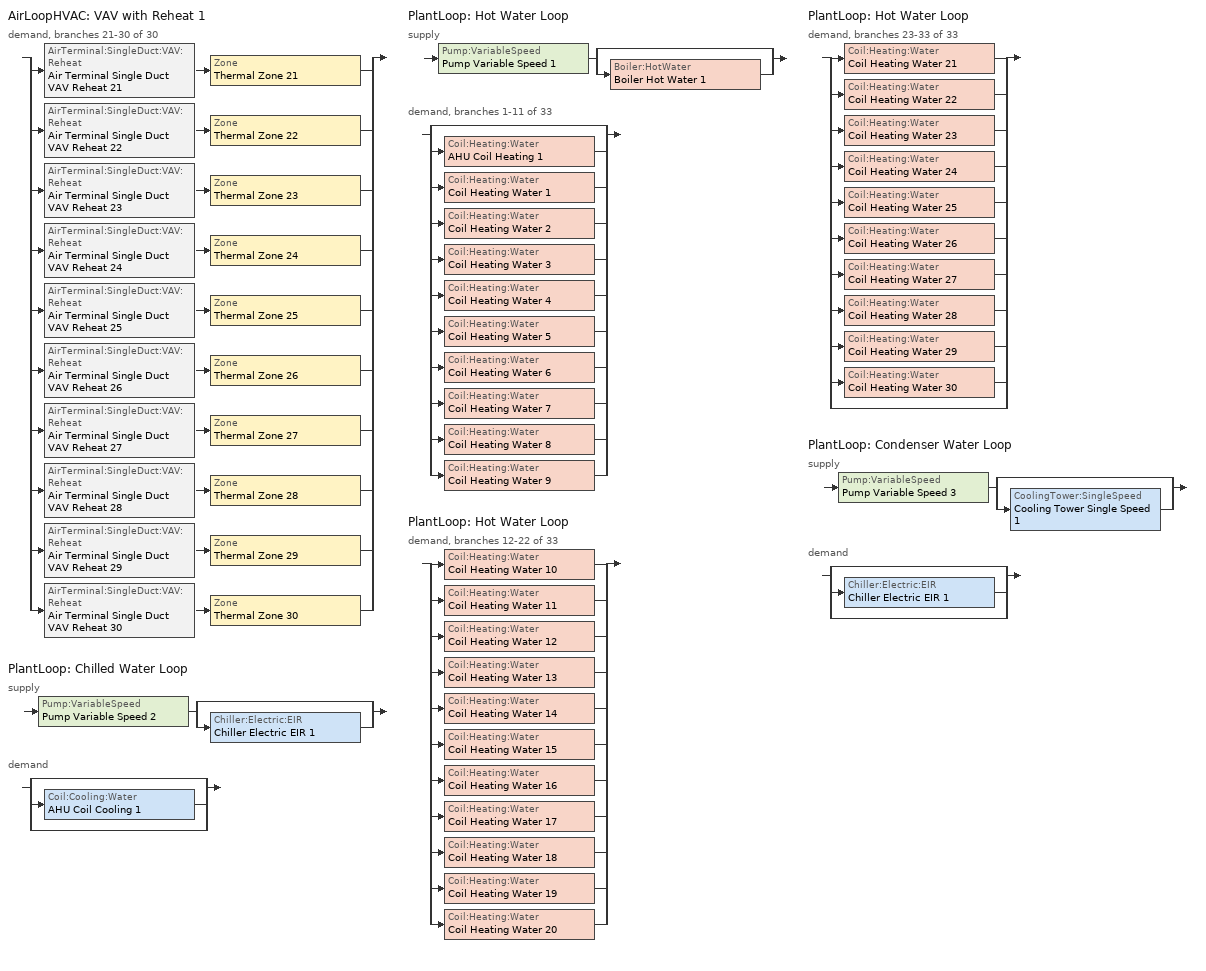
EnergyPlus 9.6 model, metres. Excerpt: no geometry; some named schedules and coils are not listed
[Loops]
AirLoopHVAC 'VAV with Reheat 1'
 demand, branches 21-30 of 30: split
  | AirTerminal:SingleDuct:VAV:Reheat 'Air Terminal Single Duct VAV Reheat 21' > Zone 'Thermal Zone 21'
  | AirTerminal:SingleDuct:VAV:Reheat 'Air Terminal Single Duct VAV Reheat 22' > Zone 'Thermal Zone 22'
  | AirTerminal:SingleDuct:VAV:Reheat 'Air Terminal Single Duct VAV Reheat 23' > Zone 'Thermal Zone 23'
  | AirTerminal:SingleDuct:VAV:Reheat 'Air Terminal Single Duct VAV Reheat 24' > Zone 'Thermal Zone 24'
  | AirTerminal:SingleDuct:VAV:Reheat 'Air Terminal Single Duct VAV Reheat 25' > Zone 'Thermal Zone 25'
  | AirTerminal:SingleDuct:VAV:Reheat 'Air Terminal Single Duct VAV Reheat 26' > Zone 'Thermal Zone 26'
  | AirTerminal:SingleDuct:VAV:Reheat 'Air Terminal Single Duct VAV Reheat 27' > Zone 'Thermal Zone 27'
  | AirTerminal:SingleDuct:VAV:Reheat 'Air Terminal Single Duct VAV Reheat 28' > Zone 'Thermal Zone 28'
  | AirTerminal:SingleDuct:VAV:Reheat 'Air Terminal Single Duct VAV Reheat 29' > Zone 'Thermal Zone 29'
  | AirTerminal:SingleDuct:VAV:Reheat 'Air Terminal Single Duct VAV Reheat 30' > Zone 'Thermal Zone 30'
PlantLoop 'Chilled Water Loop'
 supply: Pump:VariableSpeed 'Pump Variable Speed 2' > split
  | bypass
  | Chiller:Electric:EIR 'Chiller Electric EIR 1'
 demand: split
  | bypass
  | Coil:Cooling:Water 'AHU Coil Cooling 1'
  | bypass
PlantLoop 'Hot Water Loop'
 supply: Pump:VariableSpeed 'Pump Variable Speed 1' > split
  | bypass
  | Boiler:HotWater 'Boiler Hot Water 1'
 demand, branches 1-11 of 33: split
  | bypass
  | Coil:Heating:Water 'AHU Coil Heating 1'
  | Coil:Heating:Water 'Coil Heating Water 1'
  | Coil:Heating:Water 'Coil Heating Water 2'
  | Coil:Heating:Water 'Coil Heating Water 3'
  | Coil:Heating:Water 'Coil Heating Water 4'
  | Coil:Heating:Water 'Coil Heating Water 5'
  | Coil:Heating:Water 'Coil Heating Water 6'
  | Coil:Heating:Water 'Coil Heating Water 7'
  | Coil:Heating:Water 'Coil Heating Water 8'
  | Coil:Heating:Water 'Coil Heating Water 9'
PlantLoop 'Hot Water Loop'
 demand, branches 12-22 of 33: split
  | Coil:Heating:Water 'Coil Heating Water 10'
  | Coil:Heating:Water 'Coil Heating Water 11'
  | Coil:Heating:Water 'Coil Heating Water 12'
  | Coil:Heating:Water 'Coil Heating Water 13'
  | Coil:Heating:Water 'Coil Heating Water 14'
  | Coil:Heating:Water 'Coil Heating Water 15'
  | Coil:Heating:Water 'Coil Heating Water 16'
  | Coil:Heating:Water 'Coil Heating Water 17'
  | Coil:Heating:Water 'Coil Heating Water 18'
  | Coil:Heating:Water 'Coil Heating Water 19'
  | Coil:Heating:Water 'Coil Heating Water 20'
PlantLoop 'Hot Water Loop'
 demand, branches 23-33 of 33: split
  | Coil:Heating:Water 'Coil Heating Water 21'
  | Coil:Heating:Water 'Coil Heating Water 22'
  | Coil:Heating:Water 'Coil Heating Water 23'
  | Coil:Heating:Water 'Coil Heating Water 24'
  | Coil:Heating:Water 'Coil Heating Water 25'
  | Coil:Heating:Water 'Coil Heating Water 26'
  | Coil:Heating:Water 'Coil Heating Water 27'
  | Coil:Heating:Water 'Coil Heating Water 28'
  | Coil:Heating:Water 'Coil Heating Water 29'
  | Coil:Heating:Water 'Coil Heating Water 30'
  | bypass
PlantLoop 'Condenser Water Loop'
 supply: Pump:VariableSpeed 'Pump Variable Speed 3' > split
  | bypass
  | CoolingTower:SingleSpeed 'Cooling Tower Single Speed 1'
 demand: split
  | bypass
  | Chiller:Electric:EIR 'Chiller Electric EIR 1'
  | bypass
[Coil:Heating:Water] Availability Schedule=Always On Discrete; U-Factor Times Area Value W/K=Autosize; Maximum Water Flow Rate m3/s=Autosize; Performance Input Method=UFactorTimesAreaAndDesignWaterFlowRate; Rated Capacity W=Autosize; Rated Inlet Water Temperature C=82.2; Rated Inlet Air Temperature C=16.6; Rated Outlet Water Temperature C=71.1; Rated Outlet Air Temperature C=32.2; Rated Ratio for Air and Water Convection=0.5
Coil Heating Water 1; Coil Heating Water 2; Coil Heating Water 3; Coil Heating Water 4; Coil Heating Water 5; Coil Heating Water 6; Coil Heating Water 7; Coil Heating Water 8; Coil Heating Water 9; Coil Heating Water 10; Coil Heating Water 11; Coil Heating Water 12; Coil Heating Water 13; Coil Heating Water 14; Coil Heating Water 15; Coil Heating Water 16; Coil Heating Water 17; Coil Heating Water 18; Coil Heating Water 19; Coil Heating Water 20; Coil Heating Water 21; Coil Heating Water 22; Coil Heating Water 23; Coil Heating Water 24; Coil Heating Water 25; Coil Heating Water 26; Coil Heating Water 27; Coil Heating Water 28; Coil Heating Water 29; Coil Heating Water 30
[SetpointManager:Scheduled] Control Variable=Temperature
Name | Schedule | Setpoint Node or NodeList
Setpoint Manager Scheduled Chilled Water Duck | Chilled_Water_Temperature | Node Chilled Water Deck Supply
Setpoint Manager Scheduled Hot Water Duck | Hot_Water_Temperature | Node Hot Water Deck Supply
[ZoneControl:Thermostat] Temperature Difference Between Cutout And Setpoint deltaC=0
Name | Zone or ZoneList | Control Type Schedule | Control 1
Thermal Zone 21 Thermostat | Thermal Zone 21 | Thermal Zone 21 Thermostat Schedule | Thermostat Setpoint Dual Setpoint 21
Thermal Zone 22 Thermostat | Thermal Zone 22 | Thermal Zone 22 Thermostat Schedule | Thermostat Setpoint Dual Setpoint 22
Thermal Zone 23 Thermostat | Thermal Zone 23 | Thermal Zone 23 Thermostat Schedule | Thermostat Setpoint Dual Setpoint 23
Thermal Zone 24 Thermostat | Thermal Zone 24 | Thermal Zone 24 Thermostat Schedule | Thermostat Setpoint Dual Setpoint 24
Thermal Zone 25 Thermostat | Thermal Zone 25 | Thermal Zone 25 Thermostat Schedule | Thermostat Setpoint Dual Setpoint 25
Thermal Zone 26 Thermostat | Thermal Zone 26 | Thermal Zone 26 Thermostat Schedule | Thermostat Setpoint Dual Setpoint 26
Thermal Zone 27 Thermostat | Thermal Zone 27 | Thermal Zone 27 Thermostat Schedule | Thermostat Setpoint Dual Setpoint 27
Thermal Zone 28 Thermostat | Thermal Zone 28 | Thermal Zone 28 Thermostat Schedule | Thermostat Setpoint Dual Setpoint 28
Thermal Zone 29 Thermostat | Thermal Zone 29 | Thermal Zone 29 Thermostat Schedule | Thermostat Setpoint Dual Setpoint 29
Thermal Zone 30 Thermostat | Thermal Zone 30 | Thermal Zone 30 Thermostat Schedule | Thermostat Setpoint Dual Setpoint 30
[ThermostatSetpoint:DualSetpoint]
Name | Heating Setpoint Temperature Schedule | Cooling Setpoint Temperature Schedule
Thermostat Setpoint Dual Setpoint 21 | HtgSetp 21 | ClgSetp 21
Thermostat Setpoint Dual Setpoint 22 | HtgSetp 22 | ClgSetp 22
Thermostat Setpoint Dual Setpoint 23 | HtgSetp 23 | ClgSetp 23
Thermostat Setpoint Dual Setpoint 24 | HtgSetp 24 | ClgSetp 24
Thermostat Setpoint Dual Setpoint 25 | HtgSetp 25 | ClgSetp 25
Thermostat Setpoint Dual Setpoint 26 | HtgSetp 26 | ClgSetp 26
Thermostat Setpoint Dual Setpoint 27 | HtgSetp 27 | ClgSetp 27
Thermostat Setpoint Dual Setpoint 28 | HtgSetp 28 | ClgSetp 28
Thermostat Setpoint Dual Setpoint 29 | HtgSetp 29 | ClgSetp 29
Thermostat Setpoint Dual Setpoint 30 | HtgSetp 30 | ClgSetp 30
[AirTerminal:SingleDuct:VAV:Reheat] Availability Schedule=Always On Discrete; Maximum Air Flow Rate m3/s=Autosize; Zone Minimum Air Flow Input Method=Constant; Constant Minimum Air Flow Fraction=0.3; Fixed Minimum Air Flow Rate m3/s=0; Maximum Hot Water or Steam Flow Rate m3/s=Autosize; Minimum Hot Water or Steam Flow Rate m3/s=0; Convergence Tolerance=0.001; Damper Heating Action=Normal; Maximum Flow per Zone Floor Area During Reheat m3/s-m2=Autocalculate; Maximum Flow Fraction During Reheat=Autocalculate; Maximum Reheat Air Temperature C=35
Name | Reheat Coil
Air Terminal Single Duct VAV Reheat 21 | Coil Heating Water 21
Air Terminal Single Duct VAV Reheat 22 | Coil Heating Water 22
Air Terminal Single Duct VAV Reheat 23 | Coil Heating Water 23
Air Terminal Single Duct VAV Reheat 24 | Coil Heating Water 24
Air Terminal Single Duct VAV Reheat 25 | Coil Heating Water 25
Air Terminal Single Duct VAV Reheat 26 | Coil Heating Water 26
Air Terminal Single Duct VAV Reheat 27 | Coil Heating Water 27
Air Terminal Single Duct VAV Reheat 28 | Coil Heating Water 28
Air Terminal Single Duct VAV Reheat 29 | Coil Heating Water 29
Air Terminal Single Duct VAV Reheat 30 | Coil Heating Water 30
[Zone equipment]
Thermal Zone 21: Air Terminal Single Duct VAV Reheat 21
Thermal Zone 22: Air Terminal Single Duct VAV Reheat 22
Thermal Zone 23: Air Terminal Single Duct VAV Reheat 23
Thermal Zone 24: Air Terminal Single Duct VAV Reheat 24
Thermal Zone 25: Air Terminal Single Duct VAV Reheat 25
Thermal Zone 26: Air Terminal Single Duct VAV Reheat 26
Thermal Zone 27: Air Terminal Single Duct VAV Reheat 27
Thermal Zone 28: Air Terminal Single Duct VAV Reheat 28
Thermal Zone 29: Air Terminal Single Duct VAV Reheat 29
Thermal Zone 30: Air Terminal Single Duct VAV Reheat 30
[Sizing:Zone] Zone Cooling Design Supply Air Temperature Input Method=SupplyAirTemperature; Zone Cooling Design Supply Air Temperature C=13; Zone Cooling Design Supply Air Temperature Difference deltaC=11.11; Zone Heating Design Supply Air Temperature Input Method=SupplyAirTemperature; Zone Heating Design Supply Air Temperature C=45; Zone Heating Design Supply Air Temperature Difference deltaC=11.11; Zone Cooling Design Supply Air Humidity Ratio kgWater/kgDryAir=0.0085; Zone Heating Design Supply Air Humidity Ratio kgWater/kgDryAir=0.008; Cooling Design Air Flow Method=DesignDay; Cooling Design Air Flow Rate m3/s=0; Cooling Minimum Air Flow per Zone Floor Area m3/s-m2=0.000762; Cooling Minimum Air Flow m3/s=0; Cooling Minimum Air Flow Fraction=0; Heating Design Air Flow Method=DesignDay; Heating Design Air Flow Rate m3/s=0; Heating Maximum Air Flow per Zone Floor Area m3/s-m2=0.002032; Heating Maximum Air Flow m3/s=0.141576; Heating Maximum Air Flow Fraction=0.3; Account for Dedicated Outdoor Air System=No
Name | Design Specification Outdoor Air Object
Thermal Zone 21 | Ventilation 21
Thermal Zone 22 | Ventilation 22
Thermal Zone 23 | Ventilation 23
Thermal Zone 24 | Ventilation 24
Thermal Zone 25 | Ventilation 25
Thermal Zone 26 | Ventilation 26
Thermal Zone 27 | Ventilation 27
Thermal Zone 28 | Ventilation 28
Thermal Zone 29 | Ventilation 29
Thermal Zone 30 | Ventilation 30
[DesignSpecification:OutdoorAir] Outdoor Air Method=Sum; Outdoor Air Flow per Person m3/s-person=0; Outdoor Air Flow per Zone Floor Area m3/s-m2=0; Outdoor Air Flow per Zone m3/s=0; Outdoor Air Flow Air Changes per Hour 1/hr=1.2
Ventilation 21; Ventilation 22; Ventilation 23; Ventilation 24; Ventilation 25; Ventilation 26; Ventilation 27; Ventilation 28; Ventilation 29; Ventilation 30
[Chiller:Electric:EIR]
Chiller Electric EIR 1: Reference Capacity W=Autosize; Reference COP W/W=5.8; Reference Leaving Chilled Water Temperature C=6.67; Reference Entering Condenser Fluid Temperature C=29.4; Reference Chilled Water Flow Rate m3/s=Autosize; Reference Condenser Fluid Flow Rate m3/s=Autosize; Cooling Capacity Function of Temperature Curve=Curve Biquadratic 1; Electric Input to Cooling Output Ratio Function of Temperature Curve=Curve Biquadratic 2; Electric Input to Cooling Output Ratio Function of Part Load Ratio Curve=Curve Quadratic 1; Minimum Part Load Ratio=0.1; Maximum Part Load Ratio=1; Optimum Part Load Ratio=1; Minimum Unloading Ratio=0.2; Condenser Type=WaterCooled; Condenser Fan Power Ratio W/W=0; Fraction of Compressor Electric Consumption Rejected by Condenser=1; Leaving Chilled Water Lower Temperature Limit C=2; Chiller Flow Mode=NotModulated; Sizing Factor=1; Basin Heater Capacity W/K=0; Basin Heater Setpoint Temperature C=10; Condenser Heat Recovery Relative Capacity Fraction=1
[PlantEquipmentList]
Chilled Water Loop Cooling Equipment List: Chiller:Electric:EIR, Chiller Electric EIR 1
Hot Water Loop Heating Equipment List: Boiler:HotWater, Boiler Hot Water 1
Condenser Water Loop Cooling Equipment List: CoolingTower:SingleSpeed, Cooling Tower Single Speed 1
[PlantLoop] Fluid Type=Water; Load Distribution Scheme=Optimal; Plant Loop Demand Calculation Scheme=SingleSetpoint
Name | Plant Equipment Operation Scheme | Maximum Loop Temperature C | Minimum Loop Temperature C | Maximum Loop Flow Rate m3/s | Minimum Loop Flow Rate m3/s | Plant Loop Volume m3 | Maximum Loop Temperature | Minimum Loop Temperature | Maximum Loop Flow Rate | Minimum Loop Flow Rate | Plant Loop Volume
Chilled Water Loop | Chilled Water Loop Operation Schemes | 100 | 0 | Autosize | 0 | Autocalculate
Hot Water Loop | Hot Water Loop Operation Schemes |  |  |  |  |  | 100 | 0 | Autosize | 0 | Autocalculate
Condenser Water Loop | Condenser Water Loop Operation Schemes |  |  |  |  |  | 100 | 0 | Autosize | 0 | Autocalculate
[Sizing:Plant] Sizing Option=NonCoincident; Zone Timesteps in Averaging Window=1; Coincident Sizing Factor Mode=None
Name | Loop Type | Design Loop Exit Temperature C | Loop Design Temperature Difference deltaC | Design Loop Exit Temperature | Loop Design Temperature Difference
Chilled Water Loop | Cooling | 6 | 6.5
Hot Water Loop | Heating |  |  | 65 | 10
Condenser Water Loop | Condenser |  |  | 29.4 | 5.6
[Pump:VariableSpeed] Design Maximum Flow Rate m3/s=Autosize; Design Pump Head Pa=245000; Design Power Consumption W=Autosize; Fraction of Motor Inefficiencies to Fluid Stream=0; Coefficient 1 of the Part Load Performance Curve=0; Coefficient 2 of the Part Load Performance Curve=1; Coefficient 3 of the Part Load Performance Curve=0; Coefficient 4 of the Part Load Performance Curve=0; Pump Control Type=Intermittent; Skin Loss Radiative Fraction=0.5; Design Power Sizing Method=PowerPerFlowPerPressure; Design Minimum Flow Rate Fraction=0
Name | Motor Efficiency | Design Minimum Flow Rate m3/s | Design Electric Power per Unit Flow Rate W/(m3/s) | Design Shaft Power per Unit Flow Rate per Unit Head W/((m3/s)-Pa) | Design Minimum Flow Rate | Design Electric Power per Unit Flow Rate | Design Shaft Power per Unit Flow Rate per Unit Head
Pump Variable Speed 2 | 0.82 | 0 | 348701.1 | 1.28205
Pump Variable Speed 1 | 0.85 |  |  |  | 0 | 348701.1 | 1.28205
Pump Variable Speed 3 | 0.82 |  |  |  | 0 | 348701.1 | 1.28205
[PlantEquipmentOperationSchemes] Control Scheme Schedule Name 1=Always On Discrete
Name | Control Scheme Object Type 1 | Control Scheme Name 1
Chilled Water Loop Operation Schemes | PlantEquipmentOperation:CoolingLoad | Chilled Water Loop Cooling Operation Scheme
Hot Water Loop Operation Schemes | PlantEquipmentOperation:HeatingLoad | Hot Water Loop Heating Operation Scheme
Condenser Water Loop Operation Schemes | PlantEquipmentOperation:CoolingLoad | Condenser Water Loop Cooling Operation Scheme
[PlantEquipmentOperation:CoolingLoad] Load Range Lower Limit 1=0; Load Range Upper Limit 1=1000000000
Name | Range Equipment List Name 1
Chilled Water Loop Cooling Operation Scheme | Chilled Water Loop Cooling Equipment List
Condenser Water Loop Cooling Operation Scheme | Condenser Water Loop Cooling Equipment List
[Boiler:HotWater]
Boiler Hot Water 1: Fuel Type=NaturalGas; Nominal Capacity W=Autosize; Nominal Thermal Efficiency=0.82; Efficiency Curve Temperature Evaluation Variable=LeavingBoiler; Normalized Boiler Efficiency Curve=Boiler Efficiency; Design Water Flow Rate m3/s=Autosize; Minimum Part Load Ratio=0; Maximum Part Load Ratio=1; Optimum Part Load Ratio=1; Water Outlet Upper Temperature Limit C=99; Boiler Flow Mode=NotModulated; Parasitic Electric Load W=0; Sizing Factor=1
[PlantEquipmentOperation:HeatingLoad]
Hot Water Loop Heating Operation Scheme: Load Range Lower Limit 1=0; Load Range Upper Limit 1=1000000000; Range Equipment List Name 1=Hot Water Loop Heating Equipment List
[CoolingTower:SingleSpeed]
Cooling Tower Single Speed 1: Design Water Flow Rate m3/s=Autosize; Design Air Flow Rate m3/s=Autosize; Design Fan Power W=Autosize; Design U-Factor Times Area Value W/K=Autosize; Free Convection Regime Air Flow Rate m3/s=Autosize; Free Convection Regime Air Flow Rate Sizing Factor=0.1; Free Convection Regime U-Factor Times Area Value W/K=Autosize; Free Convection U-Factor Times Area Value Sizing Factor=0.1; Performance Input Method=UFactorTimesAreaAndDesignWaterFlowRate; Heat Rejection Capacity and Nominal Capacity Sizing Ratio=1.25; Nominal Capacity W=850000; Free Convection Capacity W=0; Free Convection Nominal Capacity Sizing Factor=0.1; Design Inlet Air Dry-Bulb Temperature C=25.6; Design Inlet Air Wet-Bulb Temperature C=25.6; Design Approach Temperature deltaC=Autosize; Design Range Temperature deltaC=Autosize; Basin Heater Capacity W/K=0; Basin Heater Setpoint Temperature C=2; Evaporation Loss Mode=LossFactor; Evaporation Loss Factor percent/K=0.2; Drift Loss Percent percent=0.008; Blowdown Calculation Mode=ConcentrationRatio; Blowdown Concentration Ratio=3; Capacity Control=FanCycling; Number of Cells=1; Cell Control=MinimalCell; Cell Minimum  Water Flow Rate Fraction=0.33; Cell Maximum Water Flow Rate Fraction=2.5; Sizing Factor=1
[SetpointManager:FollowOutdoorAirTemperature]
Setpoint Manager Follow Outdoor Air Temperature 1: Control Variable=Temperature; Reference Temperature Type=OutdoorAirWetBulb; Offset Temperature Difference=1.5; Maximum Setpoint Temperature=80; Minimum Setpoint Temperature=6; Setpoint Node or NodeList=Node Condenser Water Deck Supply
[Schedule:Day:Interval]
Chilled_Water_Temperature_Default; Chilled_Water_Temperature_Summer_Design_Day; Chilled_Water_Temperature_Winter_Design_Day: No, 24:00, 6
Hot_Water_Temperature_Default; Hot_Water_Temperature_Summer_Design_Day; Hot_Water_Temperature_Winter_Design_Day: No, 24:00, 65
[Schedule:Week:Daily]
HtgSetp 21 Week Rule - Jan1-Dec31: HtgSetp Default Schedule 21, HtgSetp Default Schedule 21, HtgSetp Default Schedule 21, HtgSetp Default Schedule 21, HtgSetp Default Schedule 21, HtgSetp Default Schedule 21, HtgSetp Default Schedule 21, HtgSetp Default Schedule 21, HtgSetp Summer Design Day 21, HtgSetp Winter Design Day 21, HtgSetp Default Schedule 21, HtgSetp Default Schedule 21
ClgSetp 21 Week Rule - Jan1-Dec31: ClgSetp Default Schedule 21, ClgSetp Default Schedule 21, ClgSetp Default Schedule 21, ClgSetp Default Schedule 21, ClgSetp Default Schedule 21, ClgSetp Default Schedule 21, ClgSetp Default Schedule 21, ClgSetp Default Schedule 21, ClgSetp Summer Design Day 21, ClgSetp Winter Design Day 21, ClgSetp Default Schedule 21, ClgSetp Default Schedule 21
HtgSetp 22 Week Rule - Jan1-Dec31: HtgSetp Default Schedule 22, HtgSetp Default Schedule 22, HtgSetp Default Schedule 22, HtgSetp Default Schedule 22, HtgSetp Default Schedule 22, HtgSetp Default Schedule 22, HtgSetp Default Schedule 22, HtgSetp Default Schedule 22, HtgSetp Summer Design Day 22, HtgSetp Winter Design Day 22, HtgSetp Default Schedule 22, HtgSetp Default Schedule 22
ClgSetp 22 Week Rule - Jan1-Dec31: ClgSetp Default Schedule 22, ClgSetp Default Schedule 22, ClgSetp Default Schedule 22, ClgSetp Default Schedule 22, ClgSetp Default Schedule 22, ClgSetp Default Schedule 22, ClgSetp Default Schedule 22, ClgSetp Default Schedule 22, ClgSetp Summer Design Day 22, ClgSetp Winter Design Day 22, ClgSetp Default Schedule 22, ClgSetp Default Schedule 22
HtgSetp 23 Week Rule - Jan1-Dec31: HtgSetp Default Schedule 23, HtgSetp Default Schedule 23, HtgSetp Default Schedule 23, HtgSetp Default Schedule 23, HtgSetp Default Schedule 23, HtgSetp Default Schedule 23, HtgSetp Default Schedule 23, HtgSetp Default Schedule 23, HtgSetp Summer Design Day 23, HtgSetp Winter Design Day 23, HtgSetp Default Schedule 23, HtgSetp Default Schedule 23
ClgSetp 23 Week Rule - Jan1-Dec31: ClgSetp Default Schedule 23, ClgSetp Default Schedule 23, ClgSetp Default Schedule 23, ClgSetp Default Schedule 23, ClgSetp Default Schedule 23, ClgSetp Default Schedule 23, ClgSetp Default Schedule 23, ClgSetp Default Schedule 23, ClgSetp Summer Design Day 23, ClgSetp Winter Design Day 23, ClgSetp Default Schedule 23, ClgSetp Default Schedule 23
HtgSetp 24 Week Rule - Jan1-Dec31: HtgSetp Default Schedule 24, HtgSetp Default Schedule 24, HtgSetp Default Schedule 24, HtgSetp Default Schedule 24, HtgSetp Default Schedule 24, HtgSetp Default Schedule 24, HtgSetp Default Schedule 24, HtgSetp Default Schedule 24, HtgSetp Summer Design Day 24, HtgSetp Winter Design Day 24, HtgSetp Default Schedule 24, HtgSetp Default Schedule 24
ClgSetp 24 Week Rule - Jan1-Dec31: ClgSetp Default Schedule 24, ClgSetp Default Schedule 24, ClgSetp Default Schedule 24, ClgSetp Default Schedule 24, ClgSetp Default Schedule 24, ClgSetp Default Schedule 24, ClgSetp Default Schedule 24, ClgSetp Default Schedule 24, ClgSetp Summer Design Day 24, ClgSetp Winter Design Day 24, ClgSetp Default Schedule 24, ClgSetp Default Schedule 24
HtgSetp 25 Week Rule - Jan1-Dec31: HtgSetp Default Schedule 25, HtgSetp Default Schedule 25, HtgSetp Default Schedule 25, HtgSetp Default Schedule 25, HtgSetp Default Schedule 25, HtgSetp Default Schedule 25, HtgSetp Default Schedule 25, HtgSetp Default Schedule 25, HtgSetp Summer Design Day 25, HtgSetp Winter Design Day 25, HtgSetp Default Schedule 25, HtgSetp Default Schedule 25
ClgSetp 25 Week Rule - Jan1-Dec31: ClgSetp Default Schedule 25, ClgSetp Default Schedule 25, ClgSetp Default Schedule 25, ClgSetp Default Schedule 25, ClgSetp Default Schedule 25, ClgSetp Default Schedule 25, ClgSetp Default Schedule 25, ClgSetp Default Schedule 25, ClgSetp Summer Design Day 25, ClgSetp Winter Design Day 25, ClgSetp Default Schedule 25, ClgSetp Default Schedule 25
HtgSetp 26 Week Rule - Jan1-Dec31: HtgSetp Default Schedule 26, HtgSetp Default Schedule 26, HtgSetp Default Schedule 26, HtgSetp Default Schedule 26, HtgSetp Default Schedule 26, HtgSetp Default Schedule 26, HtgSetp Default Schedule 26, HtgSetp Default Schedule 26, HtgSetp Summer Design Day 26, HtgSetp Winter Design Day 26, HtgSetp Default Schedule 26, HtgSetp Default Schedule 26
Chilled_Water_Temperature Week Rule - Jan1-Dec31: Chilled_Water_Temperature_Default, Chilled_Water_Temperature_Default, Chilled_Water_Temperature_Default, Chilled_Water_Temperature_Default, Chilled_Water_Temperature_Default, Chilled_Water_Temperature_Default, Chilled_Water_Temperature_Default, Chilled_Water_Temperature_Default, Chilled_Water_Temperature_Summer_Design_Day, Chilled_Water_Temperature_Winter_Design_Day, Chilled_Water_Temperature_Default, Chilled_Water_Temperature_Default
Hot_Water_Temperature Week Rule - Jan1-Dec31: Hot_Water_Temperature_Default, Hot_Water_Temperature_Default, Hot_Water_Temperature_Default, Hot_Water_Temperature_Default, Hot_Water_Temperature_Default, Hot_Water_Temperature_Default, Hot_Water_Temperature_Default, Hot_Water_Temperature_Default, Hot_Water_Temperature_Summer_Design_Day, Hot_Water_Temperature_Winter_Design_Day, Hot_Water_Temperature_Default, Hot_Water_Temperature_Default
[Schedule:Year]
HtgSetp 21: HtgSetp 21 Week Rule - Jan1-Dec31, 1, 1, 12, 31
ClgSetp 21: ClgSetp 21 Week Rule - Jan1-Dec31, 1, 1, 12, 31
HtgSetp 22: HtgSetp 22 Week Rule - Jan1-Dec31, 1, 1, 12, 31
ClgSetp 22: ClgSetp 22 Week Rule - Jan1-Dec31, 1, 1, 12, 31
HtgSetp 23: HtgSetp 23 Week Rule - Jan1-Dec31, 1, 1, 12, 31
ClgSetp 23: ClgSetp 23 Week Rule - Jan1-Dec31, 1, 1, 12, 31
HtgSetp 24: HtgSetp 24 Week Rule - Jan1-Dec31, 1, 1, 12, 31
ClgSetp 24: ClgSetp 24 Week Rule - Jan1-Dec31, 1, 1, 12, 31
HtgSetp 25: HtgSetp 25 Week Rule - Jan1-Dec31, 1, 1, 12, 31
ClgSetp 25: ClgSetp 25 Week Rule - Jan1-Dec31, 1, 1, 12, 31
HtgSetp 26: HtgSetp 26 Week Rule - Jan1-Dec31, 1, 1, 12, 31
ClgSetp 26: ClgSetp 26 Week Rule - Jan1-Dec31, 1, 1, 12, 31
HtgSetp 27: HtgSetp 27 Week Rule - Jan1-Dec31, 1, 1, 12, 31
ClgSetp 27: ClgSetp 27 Week Rule - Jan1-Dec31, 1, 1, 12, 31
HtgSetp 28: HtgSetp 28 Week Rule - Jan1-Dec31, 1, 1, 12, 31
ClgSetp 28: ClgSetp 28 Week Rule - Jan1-Dec31, 1, 1, 12, 31
HtgSetp 29: HtgSetp 29 Week Rule - Jan1-Dec31, 1, 1, 12, 31
ClgSetp 29: ClgSetp 29 Week Rule - Jan1-Dec31, 1, 1, 12, 31
HtgSetp 30: HtgSetp 30 Week Rule - Jan1-Dec31, 1, 1, 12, 31
ClgSetp 30: ClgSetp 30 Week Rule - Jan1-Dec31, 1, 1, 12, 31
Chilled_Water_Temperature: Chilled_Water_Temperature Week Rule - Jan1-Dec31, 1, 1, 12, 31
Hot_Water_Temperature: Hot_Water_Temperature Week Rule - Jan1-Dec31, 1, 1, 12, 31
[Schedule:Compact]
Thermal Zone 21 Thermostat Schedule; Thermal Zone 22 Thermostat Schedule; Thermal Zone 23 Thermostat Schedule; Thermal Zone 24 Thermostat Schedule; Thermal Zone 25 Thermostat Schedule; Thermal Zone 26 Thermostat Schedule; Thermal Zone 27 Thermostat Schedule; Thermal Zone 28 Thermostat Schedule; Thermal Zone 29 Thermostat Schedule; Thermal Zone 30 Thermostat Schedule: Through: 12/31, For: AllDays, Until: 24:00, 4
[Schedule:Constant]
Always On Discrete: Hourly Value=1
[Curve:Biquadratic]
Name | Coefficient1 Constant | Coefficient2 x | Coefficient3 x**2 | Coefficient4 y | Coefficient5 y**2 | Coefficient6 x*y | Minimum Value of x | Maximum Value of x | Minimum Value of y | Maximum Value of y | Input Unit Type for X | Input Unit Type for Y | Output Unit Type
Curve Biquadratic 1 | 0.258 | 0.0389 | -0.000217 | 0.0469 | -0.000943 | -0.000343 | 5 | 10 | 24 | 35
Curve Biquadratic 2 | 0.934 | -0.0582 | 0.0045 | 0.00243 | 0.000486 | -0.00122 | 5 | 10 | 24 | 35
Boiler Efficiency | 1 | 0 | 0 | 0 | 0 | 0 | 0 | 1 | 0 | 1 | Dimensionless | Dimensionless | Dimensionless
[Curve:Quadratic]
Curve Quadratic 1: Coefficient1 Constant=0.222903; Coefficient2 x=0.313387; Coefficient3 x**2=0.46371; Minimum Value of x=0; Maximum Value of x=1
